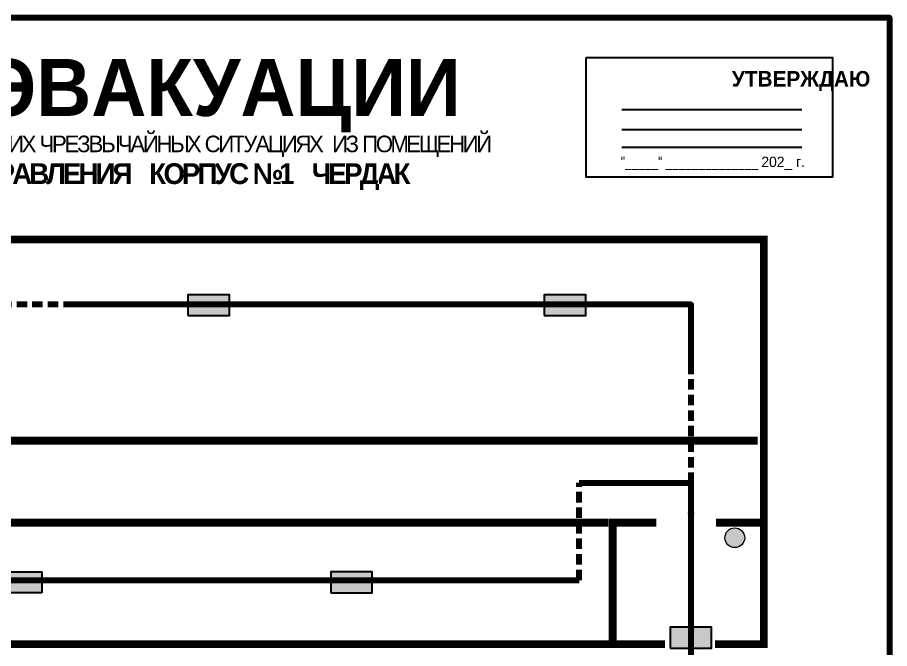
# Model space of a CAD drawing. Header units: millimetres. Extents: x 13810 to 67229, y 12374 to 21950.
# Drawn here: x 21222.6 to 21559, y 20024.9 to 20268.5 of the extents above; entities that cross this region are included whole.
import ezdxf

# ---------------------------------------------------------------- set-up
doc = ezdxf.new("R2010")
doc.units = ezdxf.units.MM
doc.linetypes.add('{ Wide Dash }', pattern=[12, 4, -2, 4, -2])
doc.layers.add('План_Штампы', color=7, linetype='Continuous')
doc.styles.add('обычный', font='arial.ttf')

# ---------------------------------------------------------------- blocks, each defined once
blk = doc.blocks.new('A$C7B4425F7')
at = {"true_color": 0xffffff}
blk.add_hatch(color=7, dxfattribs=at).paths.add_polyline_path([(0, 0), (-16, 0), (-16, -8), (0, -8)])
h = blk.add_hatch(color=126)
h.paths.add_polyline_path([(-0.2, -0.2), (-15.8, -0.2), (-15.8, -7.8), (-0.2, -7.8)])
h.paths.add_polyline_path([(-11.76, -2.03), (-11.76, -3.66), (-11.17, -3.66, -0.568275), (-11.17, -6.18), (-12.58, -6.18), (-12.58, -2.03)], flags=16)
h.paths.add_polyline_path([(-13.33, -4.12, -0.495768), (-13.59, -6.18), (-15.03, -6.18), (-15.03, -2.03), (-13.59, -2.03, -0.487973)], flags=16)
h.paths.add_polyline_path([(-10.25, -2.03), (-9.48, -2.03), (-9.48, -6.18), (-10.25, -6.18)], flags=16)
h.paths.add_polyline_path([(-13.84, -3.69), (-14.24, -3.69), (-14.24, -3.03), (-13.9, -3.03, -0.692621)], flags=0)
h.paths.add_polyline_path([(-9.15, -2.03), (-8.4, -2.03), (-8.04, -3.07), (-7.68, -2.03), (-6.93, -2.03), (-7.64, -4.1), (-6.93, -6.18), (-7.68, -6.18), (-8.04, -5.14), (-8.4, -6.18), (-9.15, -6.18), (-8.44, -4.1)], flags=16)
h.paths.add_polyline_path([(-11.76, -4.46), (-11.42, -4.46, -0.692621), (-11.36, -5.12), (-11.76, -5.12)], flags=0)
h.paths.add_polyline_path([(-13.9, -5.2), (-14.24, -5.2), (-14.24, -4.55), (-13.84, -4.55, -0.708038)], flags=0)
edge = h.paths.add_edge_path(flags=16)
edge.add_ellipse((-5.51, -4.08), major_axis=(0, 2.05), ratio=0.586184, start_angle=0, end_angle=360)
edge = h.paths.add_edge_path(flags=0)
edge.add_ellipse((-5.51, -4.08), major_axis=(0, 1.14), ratio=0.454828, start_angle=0, end_angle=360)
h.paths.add_polyline_path([(-4.13, -4.96, 0.377264), (-3.48, -4.52, 0.0555), (-3.16, -2.03), (-1.66, -2.03), (-1.66, -4.96), (-0.96, -4.96), (-0.96, -7.01), (-1.75, -7.01), (-1.75, -6.18), (-3.3, -6.18), (-3.3, -7.02), (-4.13, -7.02)], flags=16)
h.paths.add_polyline_path([(-2.73, -2.91), (-2.28, -2.91), (-2.28, -4.96), (-3.05, -4.96, 0.079136)], flags=0)
at = {"color": 126}
blk.add_lwpolyline([(-16, -8), (0, -8), (0, 0), (-16, 0)], close=True, dxfattribs=at)
blk = doc.blocks.new('A$C32E8229D')
at = {"true_color": 0xffffff}
blk.add_hatch(color=7, dxfattribs=at).paths.add_polyline_path([(0, 0), (0, -8), (16, -8), (16, 0)])
h = blk.add_hatch(color=126)
h.paths.add_polyline_path([(0.2, -0.2), (15.8, -0.2), (15.8, -7.8), (0.2, -7.8)])
h.paths.add_polyline_path([(13.49, -2.05), (12.08, -2.05), (11.37, -2.63, 0.162397), (11.29, -2.84), (11.29, -3.63), (10.35, -3.63), (10.35, -4.05), (11.68, -4.05), (11.68, -3.48), (12.26, -4.28), (11.29, -5.1), (11.29, -6.78), (11.85, -6.78), (11.85, -5.44), (12.8, -4.64), (12.8, -5.94), (14.46, -5.94), (14.46, -5.39), (13.45, -5.39), (13.45, -3.97), (12.46, -2.59), (13.15, -2.59), (13.69, -3.34), (14.18, -3)], flags=16)
h.paths.add_polyline_path([(10.74, -1.82, 1), (11.8, -1.82, 1)], flags=16)
h.paths.add_polyline_path([(9.39, -3.59), (5.99, -3.59), (6.56, -3.03), (5.91, -3.03), (5.1, -3.83), (5.91, -4.64), (6.56, -4.64), (5.99, -4.09), (9.39, -4.09)], flags=16)
h.paths.add_polyline_path([(4.29, -1.08), (1.72, -1.08), (1.72, -6.6), (4.29, -6.6)], flags=16)
at = {"color": 126}
blk.add_lwpolyline([(16, -8), (0, -8), (0, 0), (16, 0)], close=True, dxfattribs=at)
blk = doc.blocks.new('A$C7B8C2D5B')
at = {"lineweight": 0}
h = blk.add_hatch(color=5, dxfattribs=at)
h.dxf.hatch_style = 1
h.paths.add_polyline_path([(1.4, -3.02, 1), (-2.11, -3.02, 1)])
at = {"color": 5, "lineweight": 0}
blk.add_circle((-0.36, -3.02), 1.75, dxfattribs=at)

msp = doc.modelspace()

# ---------------------------------------------------------------- linework, layer by layer
at = {"color": 2, "lineweight": 100}
msp.add_lwpolyline([(20959.05, 20268.54), (21559.05, 20268.54), (21559.05, 19873.54), (20959.05, 19873.54)], close=True, dxfattribs=at)
msp.add_lwpolyline([(21441.99, 20253.1), (21536.99, 20253.1), (21536.99, 20206.9), (21441.99, 20206.9)], close=True)
for points in [[(21455.74, 20233.05), (21525.27, 20233.05)], [(21455.74, 20225.29), (21525.27, 20225.29)], [(21455.74, 20218.51), (21525.27, 20218.51)]]:
    msp.add_lwpolyline(points)
at = {"lineweight": 100, "const_width": 3}
for points in [[(21081.76, 20105.18), (21021.85, 20105.18), (21021.85, 20182.85), (21510.51, 20182.85), (21510.51, 20105.18), (21510.29, 20105.18)], [(21510.51, 20106.94), (21510.51, 20073.53), (21492.08, 20073.53)], [(21452.23, 20072.05), (21452.23, 20026.6), (21080.77, 20026.6), (21080.77, 20073.53), (21082.26, 20073.53)], [(21469.02, 20073.53), (21450.84, 20073.53)], [(21510.51, 20073.53), (21510.51, 20026.6), (21491.74, 20026.6)], [(21472.48, 20026.6), (21452.23, 20026.6)]]:
    msp.add_lwpolyline(points, dxfattribs=at)
at = {"color": 126, "linetype": '{ Wide Dash }', "lineweight": 100, "true_color": 0x008754}
for points in [[(21244.34, 20157.7), (21187.57, 20157.7)], [(21482.5, 20088.86), (21482.5, 20134.82)], [(21439.36, 20051.36), (21439.36, 20088.86)]]:
    msp.add_lwpolyline(points, dxfattribs=at)
at = {"color": 126, "lineweight": 100, "true_color": 0x008754}
for points in [[(21482.5, 20134.82), (21482.5, 20157.7), (21244.53, 20157.7)], [(21439.36, 20088.86), (21482.5, 20088.86)], [(21482.5, 20002.55), (21482.5, 20088.86)], [(21092.32, 20051.36), (21439.36, 20051.36)]]:
    msp.add_lwpolyline(points, dxfattribs=at)
at = {"linetype": '{ Wide Dash }', "lineweight": 100, "const_width": 3}
for points in [[(21082.34, 20105.18), (21508.11, 20105.18)], [(21082.6, 20073.53), (21450.72, 20073.53)], [(21450.55, 20073.53), (21082.83, 20073.53)]]:
    msp.add_lwpolyline(points, dxfattribs=at)
at = {"layer": 'План_Штампы', "color": 126, "true_color": 0x008754}
msp.add_solid([(21480.92, 20077.47), (21484.08, 20077.46), (21482.52, 20072.61)], dxfattribs=at)

# ---------------------------------------------------------------- block references
at = {"xscale": 2.177419353276491, "yscale": 2.177419353276491, "zscale": 2.177419353276491}
msp.add_blockref('A$C7B8C2D5B', (21500.13, 20074.28), dxfattribs=at)
at = {"layer": 'План_Штампы', "color": 126, "true_color": 0x008754, "xscale": -1}
for p in [(21304.41, 20161.51), (21441.84, 20161.51), (21359.46, 20054.49)]:
    msp.add_blockref('A$C32E8229D', p, dxfattribs=at)
at = {"layer": 'План_Штампы', "color": 126, "true_color": 0x008754, "xscale": 1.012510887696, "yscale": 1.012510887696, "zscale": 1.012510887696, "rotation": 359.9978653237144}
msp.add_blockref('A$C32E8229D', (21215.88, 20054.59), dxfattribs=at)
at = {"layer": 'План_Штампы'}
msp.add_blockref('A$C7B4425F7', (21490.37, 20033.12), dxfattribs=at)

# ---------------------------------------------------------------- texts
at = {"lineweight": 0, "style": 'обычный'}
for s, insert, char_height, width, attachment_point in [('{\\fProxima Nova Rg|b1|i0|c204|p2;ПЛАН ЭВАКУАЦИИ}', (21116.49, 20252.5), 22, 493.8901, 1), ('\\pi-18,l18,t18;{\\fProxima Nova Rg|b1|i0|c204|p2;УТВЕРЖДАЮ\\H1.1997x; }', (21524.93, 20243.98), 6, 126.6484, 5), ('{\\fArial Narrow|b0|i0|c204|p34;"_____" ______________ \\fProxima Nova Rg|b0|i0|c204|p2;202_ г. }', (21490.9, 20212.22), 4, 78.6503, 5)]:
    msp.add_mtext(s, dxfattribs=dict(at, insert=insert, char_height=char_height, width=width, attachment_point=attachment_point))
at = {"color": 0, "lineweight": 0, "insert": (21267.35, 20223.09), "char_height": 8, "width": 449.2158, "attachment_point": 5, "style": 'обычный'}
msp.add_mtext('{\\fArial Black|b1|i0|c204|p34;\\H2x;\\T0.85;  \\fArial Narrow|b0|i0|c204|p34;\\H0.8x;\\W0.9;\\P\\fProxima Nova Rg|b0|i0|c204|p2;\\H0.5x;\\W1;\\C256;ПРИ ПОЖАРЕ  ИЛИ ДРУГИХ ЧРЕЗВЫЧАЙНЫХ СИТУАЦИЯХ  ИЗ ПОМЕЩЕНИЙ \\fProxima Nova Rg|b1|i0|c204|p2;\\H1.25x;\\PЗДАНИЯ УПРАВЛЕНИЯ   КОРПУС №1   ЧЕРДАК}', dxfattribs=at)

doc.saveas('drawing.dxf')
